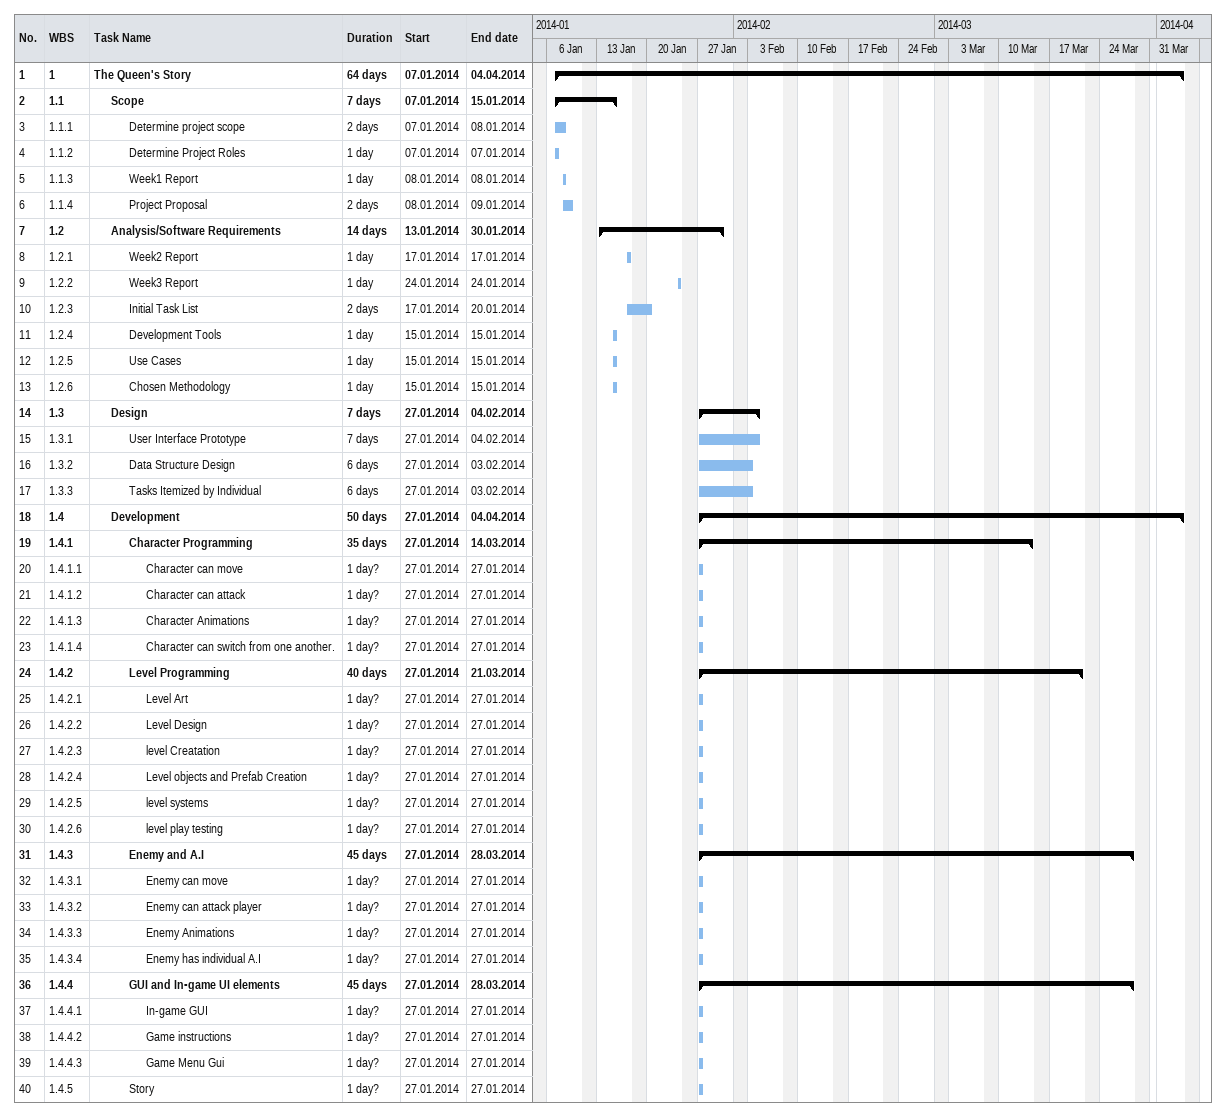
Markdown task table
| ID | WBS | Task | Duration | Start | Finish |
|---|---|---|---|---|---|
| 1 | 1 | **The Queen's Story** | 64d | 2014-01-07 | 2014-04-04 |
| 2 | 1.1 | **Scope** | 7d | 2014-01-07 | 2014-01-15 |
| 3 | 1.1.1 | Determine project scope | 2d | 2014-01-07 | 2014-01-08 |
| 4 | 1.1.2 | Determine Project Roles | 1d | 2014-01-07 | 2014-01-07 |
| 5 | 1.1.3 | Week1 Report | 1d | 2014-01-08 | 2014-01-08 |
| 6 | 1.1.4 | Project Proposal | 2d | 2014-01-08 | 2014-01-09 |
| 7 | 1.2 | **Analysis/Software Requirements** | 14d | 2014-01-13 | 2014-01-30 |
| 8 | 1.2.1 | Week2 Report | 1d | 2014-01-17 | 2014-01-17 |
| 9 | 1.2.2 | Week3 Report | 1d | 2014-01-24 | 2014-01-24 |
| 10 | 1.2.3 | Initial Task List | 2d | 2014-01-17 | 2014-01-20 |
| 11 | 1.2.4 | Development Tools | 1d | 2014-01-15 | 2014-01-15 |
| 12 | 1.2.5 | Use Cases | 1d | 2014-01-15 | 2014-01-15 |
| 13 | 1.2.6 | Chosen Methodology | 1d | 2014-01-15 | 2014-01-15 |
| 14 | 1.3 | **Design** | 7d | 2014-01-27 | 2014-02-04 |
| 15 | 1.3.1 | User Interface Prototype | 7d | 2014-01-27 | 2014-02-04 |
| 16 | 1.3.2 | Data Structure Design | 6d | 2014-01-27 | 2014-02-03 |
| 17 | 1.3.3 | Tasks Itemized by Individual | 6d | 2014-01-27 | 2014-02-03 |
| 18 | 1.4 | **Development** | 50d | 2014-01-27 | 2014-04-04 |
| 19 | 1.4.1 | **Character Programming** | 35d | 2014-01-27 | 2014-03-14 |
| 20 | 1.4.1.1 | Character can move | 1d? | 2014-01-27 | 2014-01-27 |
| 21 | 1.4.1.2 | Character can attack | 1d? | 2014-01-27 | 2014-01-27 |
| 22 | 1.4.1.3 | Character Animations | 1d? | 2014-01-27 | 2014-01-27 |
| 23 | 1.4.1.4 | Character can switch from one another. | 1d? | 2014-01-27 | 2014-01-27 |
| 24 | 1.4.2 | **Level Programming** | 40d | 2014-01-27 | 2014-03-21 |
| 25 | 1.4.2.1 | Level Art | 1d? | 2014-01-27 | 2014-01-27 |
| 26 | 1.4.2.2 | Level Design | 1d? | 2014-01-27 | 2014-01-27 |
| 27 | 1.4.2.3 | level Creatation | 1d? | 2014-01-27 | 2014-01-27 |
| 28 | 1.4.2.4 | Level objects and Prefab Creation | 1d? | 2014-01-27 | 2014-01-27 |
| 29 | 1.4.2.5 | level systems | 1d? | 2014-01-27 | 2014-01-27 |
| 30 | 1.4.2.6 | level play testing | 1d? | 2014-01-27 | 2014-01-27 |
| 31 | 1.4.3 | **Enemy and A.I** | 45d | 2014-01-27 | 2014-03-28 |
| 32 | 1.4.3.1 | Enemy can move | 1d? | 2014-01-27 | 2014-01-27 |
| 33 | 1.4.3.2 | Enemy can attack player | 1d? | 2014-01-27 | 2014-01-27 |
| 34 | 1.4.3.3 | Enemy Animations | 1d? | 2014-01-27 | 2014-01-27 |
| 35 | 1.4.3.4 | Enemy has individual A.I | 1d? | 2014-01-27 | 2014-01-27 |
| 36 | 1.4.4 | **GUI and In-game UI elements** | 45d | 2014-01-27 | 2014-03-28 |
| 37 | 1.4.4.1 | In-game GUI | 1d? | 2014-01-27 | 2014-01-27 |
| 38 | 1.4.4.2 | Game instructions | 1d? | 2014-01-27 | 2014-01-27 |
| 39 | 1.4.4.3 | Game Menu Gui | 1d? | 2014-01-27 | 2014-01-27 |
| 40 | 1.4.5 | Story | 1d? | 2014-01-27 | 2014-01-27 |
